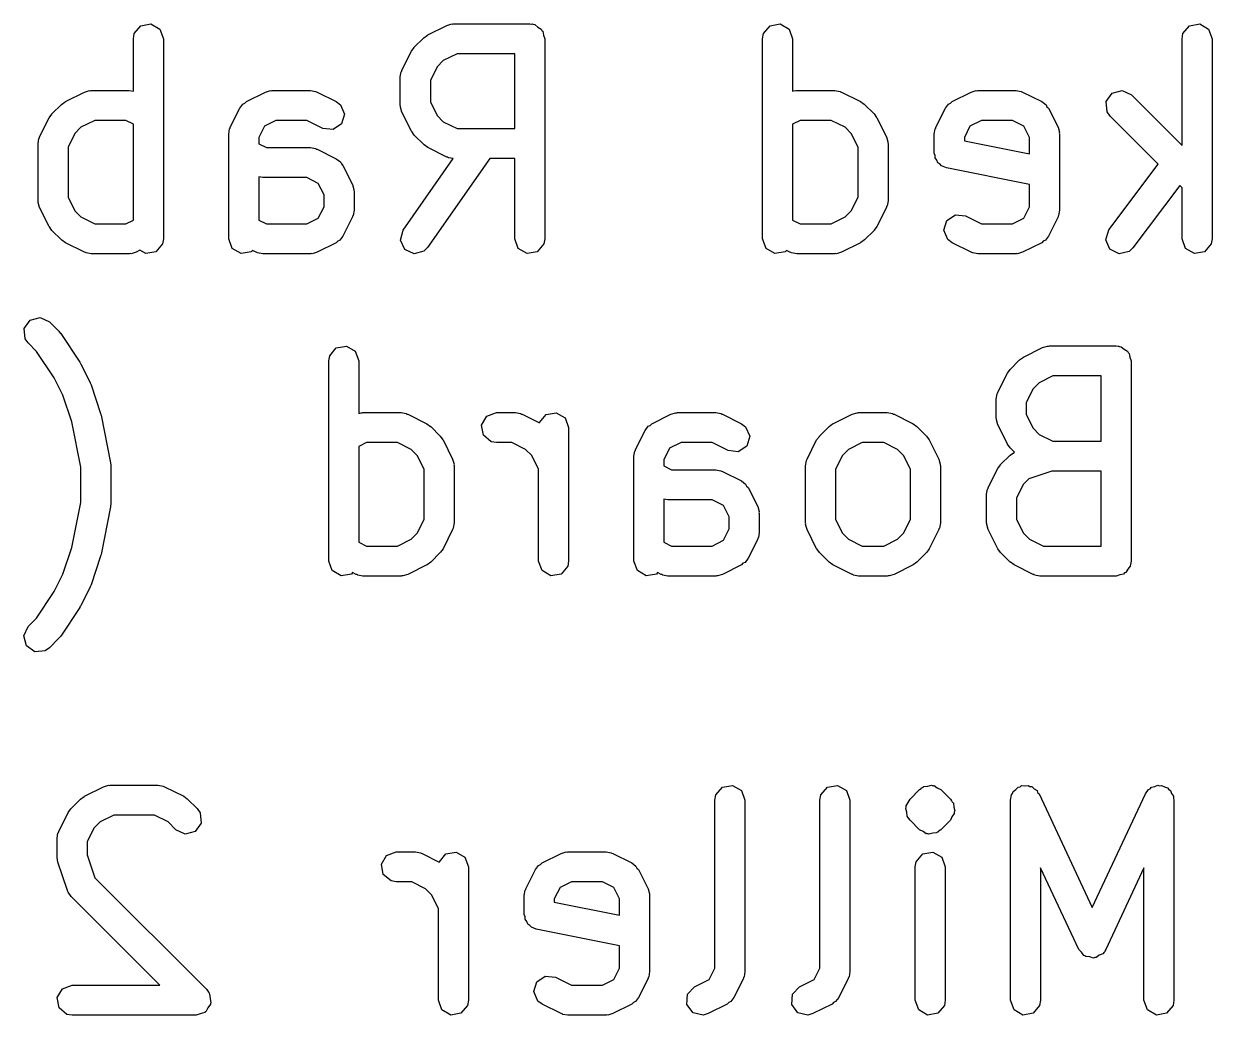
# Model space of a CAD drawing. Extents: x 83 to 117, y -111.3 to -88.4.
# Drawn here: x 96.31 to 102.24, y -93.53 to -88.57 of the extents above; entities that cross this region are included whole.
import ezdxf

# ---------------------------------------------------------------- set-up
doc = ezdxf.new("R2010")
doc.units = 0
doc.layers.add('BLACK', color=7, linetype='CONTINUOUS')

msp = doc.modelspace()

# ---------------------------------------------------------------- linework, layer by layer
at = {"layer": 'BLACK', "linetype": 'CONTINUOUS'}
for p, q in [((96.8581, -88.6217), (96.8911, -88.5824)), ((96.8911, -88.5824), (96.9416, -88.5735)), ((96.9416, -88.5735), (96.986, -88.5992)), ((96.986, -88.5992), (97.0036, -88.6474)), ((98.3236, -88.6279), (98.4188, -88.5803)), ((98.4188, -88.5803), (98.4438, -88.5729)), ((98.4438, -88.5729), (98.4482, -88.5739)), ((98.4482, -88.5739), (98.4524, -88.5724)), ((98.4524, -88.5724), (98.8333, -88.5724)), ((98.8333, -88.5724), (98.8431, -88.5741)), ((98.8431, -88.5741), (98.8464, -88.5735)), ((98.8464, -88.5735), (98.8492, -88.5752)), ((98.8492, -88.5752), (98.859, -88.5769)), ((98.859, -88.5769), (98.8739, -88.5894)), ((98.8739, -88.5894), (98.8908, -88.5992)), ((98.8908, -88.5992), (98.8931, -88.6055)), ((98.8931, -88.6055), (98.8983, -88.6099)), ((98.8983, -88.6099), (98.9017, -88.6291)), ((100.001, -88.6217), (100.034, -88.5824)), ((100.034, -88.5824), (100.084, -88.5735)), ((100.084, -88.5735), (100.129, -88.5992)), ((100.129, -88.5992), (100.146, -88.6474)), ((102.096, -88.6217), (102.129, -88.5824)), ((102.129, -88.5824), (102.18, -88.5735)), ((102.18, -88.5735), (102.224, -88.5992)), ((102.224, -88.5992), (102.242, -88.6474)), ((96.8536, -88.6474), (96.8581, -88.6217)), ((96.8536, -88.9093), (96.8536, -88.6474)), ((97.0036, -88.6474), (97.0036, -89.6474)), ((98.2565, -88.6896), (98.3041, -88.642)), ((98.3041, -88.642), (98.3225, -88.6291)), ((98.3225, -88.6291), (98.3236, -88.6279)), ((98.9017, -88.6291), (98.9083, -88.6474)), ((98.9083, -88.6474), (98.9083, -89.6474)), ((99.9964, -88.6474), (100.001, -88.6217)), ((99.9964, -89.6474), (99.9964, -88.6474)), ((100.146, -88.6474), (100.146, -88.9097)), ((102.092, -88.6474), (102.096, -88.6217)), ((102.092, -89.1806), (102.092, -88.6474)), ((102.242, -88.6474), (102.242, -89.6474)), ((98.1948, -88.8043), (98.2424, -88.7091)), ((98.2424, -88.7091), (98.2558, -88.6911)), ((98.2558, -88.6911), (98.2565, -88.6896)), ((98.4701, -88.7224), (98.4016, -88.7566)), ((98.7583, -88.7224), (98.4701, -88.7224)), ((98.7583, -89.0962), (98.7583, -88.7224)), ((98.3712, -88.787), (98.3369, -88.8556)), ((98.4016, -88.7566), (98.3712, -88.787)), ((98.1869, -88.8379), (98.1914, -88.8122)), ((98.1869, -88.9807), (98.1869, -88.8379)), ((98.1914, -88.8122), (98.1943, -88.8088)), ((98.1943, -88.8088), (98.1948, -88.8043)), ((98.3369, -88.8556), (98.3369, -88.963)), ((96.5141, -88.9613), (96.6093, -88.9136)), ((96.6093, -88.9136), (96.6343, -88.9062)), ((96.6343, -88.9062), (96.6386, -88.9072)), ((96.6386, -88.9072), (96.6429, -88.9057)), ((96.6429, -88.9057), (96.8333, -88.9057)), ((96.8333, -88.9057), (96.8536, -88.9093)), ((97.4188, -88.9613), (97.5141, -88.9136)), ((97.5141, -88.9136), (97.539, -88.9062)), ((97.539, -88.9062), (97.5434, -88.9072)), ((97.5434, -88.9072), (97.5476, -88.9057)), ((97.5476, -88.9057), (97.7381, -88.9057)), ((97.7381, -88.9057), (97.7637, -88.9102)), ((97.7637, -88.9102), (97.7672, -88.9131)), ((97.7672, -88.9131), (97.7716, -88.9136)), ((97.7716, -88.9136), (97.8669, -88.9613)), ((100.146, -88.9097), (100.158, -88.9062)), ((100.158, -88.9062), (100.162, -88.9072)), ((100.162, -88.9072), (100.167, -88.9057)), ((100.167, -88.9057), (100.357, -88.9057)), ((100.357, -88.9057), (100.383, -88.9102)), ((100.383, -88.9102), (100.386, -88.9131)), ((100.386, -88.9131), (100.391, -88.9136)), ((100.391, -88.9136), (100.486, -88.9613)), ((100.943, -88.9613), (101.038, -88.9136)), ((101.038, -88.9136), (101.063, -88.9062)), ((101.063, -88.9062), (101.067, -88.9072)), ((101.067, -88.9072), (101.071, -88.9057)), ((101.071, -88.9057), (101.262, -88.9057)), ((101.262, -88.9057), (101.288, -88.9102)), ((101.288, -88.9102), (101.291, -88.9131)), ((101.291, -88.9131), (101.295, -88.9136)), ((101.295, -88.9136), (101.391, -88.9613)), ((101.743, -88.9193), (101.792, -88.906)), ((101.792, -88.906), (101.839, -88.9277)), ((96.447, -89.0229), (96.4946, -88.9753)), ((96.4946, -88.9753), (96.513, -88.9624)), ((96.513, -88.9624), (96.5141, -88.9613)), ((97.3853, -88.9948), (97.4008, -88.9739)), ((97.4008, -88.9739), (97.4111, -88.9694)), ((97.4111, -88.9694), (97.4188, -88.9613)), ((97.8669, -88.9613), (97.8878, -88.9768)), ((97.8878, -88.9768), (97.9082, -89.0238)), ((98.3369, -88.963), (98.3712, -89.0315)), ((100.486, -88.9613), (100.504, -88.9746)), ((100.504, -88.9746), (100.505, -88.9753)), ((100.505, -88.9753), (100.553, -89.0229)), ((100.909, -88.9948), (100.925, -88.9739)), ((100.925, -88.9739), (100.935, -88.9694)), ((100.935, -88.9694), (100.943, -88.9613)), ((101.391, -88.9613), (101.412, -88.9768)), ((101.412, -88.9768), (101.416, -88.9871)), ((101.713, -88.9613), (101.743, -88.9193)), ((101.718, -89.0124), (101.713, -88.9613)), ((101.839, -88.9277), (102.092, -89.1806)), ((96.4329, -89.0424), (96.4463, -89.0244)), ((96.4463, -89.0244), (96.447, -89.0229)), ((97.3377, -89.09), (97.3853, -88.9948)), ((97.9082, -89.0238), (97.8936, -89.073)), ((98.1884, -88.9849), (98.1869, -88.9807)), ((98.1874, -88.9893), (98.1884, -88.9849)), ((98.1948, -89.0143), (98.1874, -88.9893)), ((98.2424, -89.1095), (98.1948, -89.0143)), ((98.3712, -89.0315), (98.4016, -89.0619)), ((100.553, -89.0229), (100.566, -89.0413)), ((100.861, -89.09), (100.909, -88.9948)), ((101.416, -88.9871), (101.424, -88.9948)), ((101.424, -88.9948), (101.472, -89.09)), ((101.733, -89.0337), (101.718, -89.0124)), ((101.972, -89.2735), (101.733, -89.0337)), ((96.3853, -89.1376), (96.4329, -89.0424)), ((96.592, -89.09), (96.5616, -89.1204)), ((96.6606, -89.0557), (96.592, -89.09)), ((96.8156, -89.0557), (96.6606, -89.0557)), ((96.8536, -89.0747), (96.8156, -89.0557)), ((96.8536, -89.5534), (96.8536, -89.0747)), ((97.3343, -89.0979), (97.3372, -89.0945)), ((97.3372, -89.0945), (97.3377, -89.09)), ((97.5083, -89.0842), (97.4798, -89.1413)), ((97.5653, -89.0557), (97.5083, -89.0842)), ((97.7204, -89.0557), (97.5653, -89.0557)), ((97.7998, -89.0954), (97.7204, -89.0557)), ((97.8508, -89.1013), (97.7998, -89.0954)), ((97.8936, -89.073), (97.8508, -89.1013)), ((98.4016, -89.0619), (98.4701, -89.0962)), ((98.4701, -89.0962), (98.7583, -89.0962)), ((100.184, -89.0557), (100.146, -89.0747)), ((100.146, -89.0747), (100.146, -89.5534)), ((100.339, -89.0557), (100.184, -89.0557)), ((100.408, -89.09), (100.339, -89.0557)), ((100.438, -89.1204), (100.408, -89.09)), ((100.566, -89.0413), (100.567, -89.0424)), ((100.567, -89.0424), (100.615, -89.1376)), ((100.858, -89.0979), (100.861, -89.0945)), ((100.861, -89.0945), (100.861, -89.09)), ((101.032, -89.0842), (101.004, -89.1413)), ((101.089, -89.0557), (101.032, -89.0842)), ((101.244, -89.0557), (101.089, -89.0557)), ((101.301, -89.0842), (101.244, -89.0557)), ((101.33, -89.1413), (101.301, -89.0842)), ((101.472, -89.09), (101.479, -89.115)), ((96.3774, -89.1712), (96.3819, -89.1455)), ((96.3819, -89.1455), (96.3848, -89.1421)), ((96.3848, -89.1421), (96.3853, -89.1376)), ((96.5616, -89.1204), (96.5274, -89.1889)), ((97.3298, -89.1236), (97.3343, -89.0979)), ((97.3298, -89.6474), (97.3298, -89.1236)), ((97.4798, -89.1413), (97.4798, -89.1725)), ((98.2436, -89.1106), (98.2424, -89.1095)), ((98.2565, -89.129), (98.2436, -89.1106)), ((98.3041, -89.1766), (98.2565, -89.129)), ((100.473, -89.1889), (100.438, -89.1204)), ((100.615, -89.1376), (100.622, -89.1626)), ((100.854, -89.1236), (100.858, -89.0979)), ((100.854, -89.2188), (100.854, -89.1236)), ((101.004, -89.1413), (101.004, -89.1573)), ((101.33, -89.2226), (101.33, -89.1413)), ((101.479, -89.115), (101.478, -89.1194)), ((101.478, -89.1194), (101.48, -89.1236)), ((101.48, -89.1236), (101.48, -89.5045)), ((96.3774, -89.4569), (96.3774, -89.1712)), ((96.5274, -89.1889), (96.5274, -89.4392)), ((97.4798, -89.1725), (97.5177, -89.1914)), ((97.5177, -89.1914), (97.7381, -89.1914)), ((97.7381, -89.1914), (97.7637, -89.196)), ((97.7637, -89.196), (97.7672, -89.1988)), ((97.7672, -89.1988), (97.7716, -89.1993)), ((97.7716, -89.1993), (97.8669, -89.247)), ((98.3056, -89.1773), (98.3041, -89.1766)), ((98.3236, -89.1907), (98.3056, -89.1773)), ((98.4188, -89.2383), (98.3236, -89.1907)), ((100.473, -89.4392), (100.473, -89.1889)), ((100.622, -89.1626), (100.621, -89.167)), ((100.621, -89.167), (100.623, -89.1712)), ((100.623, -89.1712), (100.623, -89.4569)), ((101.004, -89.1573), (101.33, -89.2226)), ((97.8669, -89.247), (97.8878, -89.2625)), ((97.8878, -89.2625), (97.8923, -89.2728)), ((97.8923, -89.2728), (97.9004, -89.2805)), ((98.2005, -89.6044), (98.4513, -89.246)), ((98.6343, -89.2462), (98.3233, -89.6904)), ((98.4233, -89.2388), (98.4188, -89.2383)), ((98.4267, -89.2417), (98.4233, -89.2388)), ((98.4513, -89.246), (98.4267, -89.2417)), ((98.7583, -89.2462), (98.6343, -89.2462)), ((98.7583, -89.6474), (98.7583, -89.2462)), ((100.858, -89.2305), (100.854, -89.2188)), ((100.858, -89.2428), (100.858, -89.2305)), ((100.866, -89.2538), (100.858, -89.2428)), ((100.871, -89.267), (100.866, -89.2538)), ((100.882, -89.2732), (100.871, -89.267)), ((100.89, -89.2829), (100.882, -89.2732)), ((101.726, -89.6024), (101.972, -89.2735)), ((97.9004, -89.2805), (97.948, -89.3757)), ((100.914, -89.2924), (100.89, -89.2829)), ((101.33, -89.3755), (100.914, -89.2924)), ((97.5, -89.3414), (97.4798, -89.3379)), ((97.4798, -89.3379), (97.4798, -89.5534)), ((97.7204, -89.3414), (97.5, -89.3414)), ((97.7774, -89.3699), (97.7204, -89.3414)), ((97.806, -89.427), (97.7774, -89.3699)), ((97.948, -89.3757), (97.9555, -89.4007)), ((101.33, -89.4868), (101.33, -89.3755)), ((102.08, -89.3806), (101.846, -89.6924)), ((102.092, -89.3927), (102.08, -89.3806)), ((102.092, -89.6474), (102.092, -89.3927)), ((96.5274, -89.4392), (96.5616, -89.5077)), ((97.806, -89.4868), (97.806, -89.427)), ((97.9555, -89.4007), (97.9544, -89.4051)), ((97.9544, -89.4051), (97.956, -89.4093)), ((97.956, -89.4093), (97.956, -89.5045)), ((100.438, -89.5077), (100.473, -89.4392)), ((96.3789, -89.4611), (96.3774, -89.4569)), ((96.3779, -89.4655), (96.3789, -89.4611)), ((96.3853, -89.4904), (96.3779, -89.4655)), ((96.4329, -89.5857), (96.3853, -89.4904)), ((96.5616, -89.5077), (96.592, -89.5381)), ((97.7774, -89.5439), (97.806, -89.4868)), ((97.956, -89.5045), (97.9514, -89.5302)), ((100.408, -89.5381), (100.438, -89.5077)), ((100.615, -89.4904), (100.567, -89.5857)), ((100.618, -89.4826), (100.615, -89.486)), ((100.615, -89.486), (100.615, -89.4904)), ((100.623, -89.4569), (100.618, -89.4826)), ((101.301, -89.5439), (101.33, -89.4868)), ((101.48, -89.5045), (101.475, -89.5302)), ((96.592, -89.5381), (96.6606, -89.5724)), ((96.8156, -89.5724), (96.8536, -89.5534)), ((97.4798, -89.5534), (97.5177, -89.5724)), ((97.7204, -89.5724), (97.7774, -89.5439)), ((97.948, -89.5381), (97.9004, -89.6333)), ((97.9485, -89.5336), (97.948, -89.5381)), ((97.9514, -89.5302), (97.9485, -89.5336)), ((100.146, -89.5534), (100.184, -89.5724)), ((100.339, -89.5724), (100.408, -89.5381)), ((100.901, -89.6043), (100.916, -89.5551)), ((100.916, -89.5551), (100.959, -89.5268)), ((100.959, -89.5268), (101.01, -89.5327)), ((101.01, -89.5327), (101.089, -89.5724)), ((101.244, -89.5724), (101.301, -89.5439)), ((101.472, -89.5381), (101.424, -89.6333)), ((101.475, -89.5302), (101.472, -89.5336)), ((101.472, -89.5336), (101.472, -89.5381)), ((96.4341, -89.5868), (96.4329, -89.5857)), ((96.447, -89.6052), (96.4341, -89.5868)), ((96.4946, -89.6528), (96.447, -89.6052)), ((96.6606, -89.5724), (96.8156, -89.5724)), ((97.5177, -89.5724), (97.7204, -89.5724)), ((98.1872, -89.6539), (98.2005, -89.6044)), ((100.184, -89.5724), (100.339, -89.5724)), ((100.553, -89.6052), (100.505, -89.6528)), ((100.554, -89.6037), (100.553, -89.6052)), ((100.567, -89.5857), (100.554, -89.6037)), ((100.922, -89.6513), (100.901, -89.6043)), ((101.089, -89.5724), (101.244, -89.5724)), ((101.711, -89.6515), (101.726, -89.6024)), ((96.4961, -89.6535), (96.4946, -89.6528)), ((96.5141, -89.6668), (96.4961, -89.6535)), ((96.6093, -89.7145), (96.5141, -89.6668)), ((96.999, -89.673), (96.9661, -89.7123)), ((97.0036, -89.6474), (96.999, -89.673)), ((97.3473, -89.6956), (97.3298, -89.6474)), ((97.8669, -89.6668), (97.7716, -89.7145)), ((97.8746, -89.6587), (97.8669, -89.6668)), ((97.8849, -89.6542), (97.8746, -89.6587)), ((97.9004, -89.6333), (97.8849, -89.6542)), ((98.2089, -89.7004), (98.1872, -89.6539)), ((98.7759, -89.6956), (98.7583, -89.6474)), ((98.9038, -89.673), (98.8708, -89.7123)), ((98.9083, -89.6474), (98.9038, -89.673)), ((100.014, -89.6956), (99.9964, -89.6474)), ((100.486, -89.6668), (100.391, -89.7145)), ((100.487, -89.6657), (100.486, -89.6668)), ((100.505, -89.6528), (100.487, -89.6657)), ((100.943, -89.6668), (100.922, -89.6513)), ((101.038, -89.7145), (100.943, -89.6668)), ((101.391, -89.6668), (101.295, -89.7145)), ((101.398, -89.6587), (101.391, -89.6668)), ((101.409, -89.6542), (101.398, -89.6587)), ((101.424, -89.6333), (101.409, -89.6542)), ((101.731, -89.6987), (101.711, -89.6515)), ((102.109, -89.6956), (102.092, -89.6474)), ((102.237, -89.673), (102.204, -89.7123)), ((102.242, -89.6474), (102.237, -89.673)), ((96.6138, -89.715), (96.6093, -89.7145)), ((96.6172, -89.7179), (96.6138, -89.715)), ((96.6429, -89.7224), (96.6172, -89.7179)), ((96.8333, -89.7224), (96.6429, -89.7224)), ((96.8375, -89.7208), (96.8333, -89.7224)), ((96.8419, -89.7219), (96.8375, -89.7208)), ((96.8669, -89.7145), (96.8419, -89.7219)), ((96.8867, -89.7046), (96.8669, -89.7145)), ((96.9155, -89.7212), (96.8867, -89.7046)), ((96.9661, -89.7123), (96.9155, -89.7212)), ((97.3917, -89.7212), (97.3473, -89.6956)), ((97.4423, -89.7123), (97.3917, -89.7212)), ((97.4482, -89.7053), (97.4423, -89.7123)), ((97.4665, -89.7145), (97.4482, -89.7053)), ((97.4709, -89.715), (97.4665, -89.7145)), ((97.4743, -89.7179), (97.4709, -89.715)), ((97.5, -89.7224), (97.4743, -89.7179)), ((97.7381, -89.7224), (97.5, -89.7224)), ((97.7423, -89.7208), (97.7381, -89.7224)), ((97.7467, -89.7219), (97.7423, -89.7208)), ((97.7716, -89.7145), (97.7467, -89.7219)), ((98.2554, -89.7221), (98.2089, -89.7004)), ((98.3049, -89.7088), (98.2554, -89.7221)), ((98.3233, -89.6904), (98.3049, -89.7088)), ((98.8203, -89.7212), (98.7759, -89.6956)), ((98.8708, -89.7123), (98.8203, -89.7212)), ((100.058, -89.7212), (100.014, -89.6956)), ((100.109, -89.7123), (100.058, -89.7212)), ((100.115, -89.7053), (100.109, -89.7123)), ((100.133, -89.7145), (100.115, -89.7053)), ((100.138, -89.715), (100.133, -89.7145)), ((100.141, -89.7179), (100.138, -89.715)), ((100.167, -89.7224), (100.141, -89.7179)), ((100.357, -89.7224), (100.167, -89.7224)), ((100.361, -89.7208), (100.357, -89.7224)), ((100.366, -89.7219), (100.361, -89.7208)), ((100.391, -89.7145), (100.366, -89.7219)), ((101.042, -89.715), (101.038, -89.7145)), ((101.046, -89.7179), (101.042, -89.715)), ((101.071, -89.7224), (101.046, -89.7179)), ((101.262, -89.7224), (101.071, -89.7224)), ((101.266, -89.7208), (101.262, -89.7224)), ((101.27, -89.7219), (101.266, -89.7208)), ((101.295, -89.7145), (101.27, -89.7219)), ((101.777, -89.7218), (101.731, -89.6987)), ((101.827, -89.7102), (101.777, -89.7218)), ((101.846, -89.6924), (101.827, -89.7102)), ((102.154, -89.7212), (102.109, -89.6956)), ((102.204, -89.7123), (102.154, -89.7212)), ((96.3379, -90.0531), (96.3875, -90.0398)), ((96.3875, -90.0398), (96.434, -90.0615)), ((96.3085, -90.0951), (96.3379, -90.0531)), ((96.313, -90.1462), (96.3085, -90.0951)), ((96.434, -90.0615), (96.4816, -90.1091)), ((96.3279, -90.1676), (96.313, -90.1462)), ((96.4816, -90.1091), (96.4882, -90.1185)), ((96.4882, -90.1185), (96.491, -90.1205)), ((96.491, -90.1205), (96.5862, -90.2634)), ((96.3703, -90.2099), (96.3279, -90.1676)), ((96.4588, -90.3427), (96.3703, -90.2099)), ((97.8343, -90.2317), (97.8673, -90.1924)), ((97.8673, -90.1924), (97.9178, -90.1835)), ((97.9178, -90.1835), (97.9622, -90.2092)), ((97.9622, -90.2092), (97.9798, -90.2574)), ((101.3, -90.2379), (101.395, -90.1903)), ((101.395, -90.1903), (101.42, -90.1829)), ((101.42, -90.1829), (101.424, -90.1839)), ((101.424, -90.1839), (101.429, -90.1824)), ((101.429, -90.1824), (101.762, -90.1824)), ((101.762, -90.1824), (101.772, -90.1841)), ((101.772, -90.1841), (101.775, -90.1835)), ((101.775, -90.1835), (101.778, -90.1852)), ((101.778, -90.1852), (101.788, -90.1869)), ((101.788, -90.1869), (101.802, -90.1994)), ((101.802, -90.1994), (101.819, -90.2092)), ((101.819, -90.2092), (101.822, -90.2155)), ((101.822, -90.2155), (101.827, -90.2199)), ((101.827, -90.2199), (101.83, -90.2391)), ((96.5862, -90.2634), (96.5889, -90.2696)), ((96.5889, -90.2696), (96.5909, -90.2715)), ((96.5909, -90.2715), (96.6385, -90.3667)), ((97.8298, -90.2574), (97.8343, -90.2317)), ((97.8298, -91.2574), (97.8298, -90.2574)), ((97.9798, -90.2574), (97.9798, -90.5197)), ((101.233, -90.2996), (101.28, -90.252)), ((101.28, -90.252), (101.299, -90.2391)), ((101.299, -90.2391), (101.3, -90.2379)), ((101.83, -90.2391), (101.837, -90.2574)), ((101.837, -90.2574), (101.837, -91.2574)), ((96.502, -90.429), (96.4588, -90.3427)), ((101.171, -90.4143), (101.219, -90.3191)), ((101.219, -90.3191), (101.232, -90.3011)), ((101.232, -90.3011), (101.233, -90.2996)), ((101.446, -90.3324), (101.378, -90.3666)), ((101.687, -90.3324), (101.446, -90.3324)), ((101.687, -90.6586), (101.687, -90.3324)), ((96.6385, -90.3667), (96.6407, -90.3742)), ((96.6407, -90.3742), (96.6426, -90.3765)), ((96.6426, -90.3765), (96.6902, -90.5194)), ((101.347, -90.397), (101.313, -90.4656)), ((101.378, -90.3666), (101.347, -90.397)), ((96.5464, -90.5624), (96.502, -90.429)), ((101.163, -90.4479), (101.168, -90.4222)), ((101.163, -90.5431), (101.163, -90.4479)), ((101.168, -90.4222), (101.17, -90.4188)), ((101.17, -90.4188), (101.171, -90.4143)), ((96.6902, -90.5194), (96.6912, -90.5261)), ((97.9798, -90.5197), (97.9914, -90.5162)), ((97.9914, -90.5162), (97.9958, -90.5172)), ((97.9958, -90.5172), (98, -90.5157)), ((98, -90.5157), (98.1905, -90.5157)), ((98.1905, -90.5157), (98.2161, -90.5202)), ((98.2161, -90.5202), (98.2196, -90.5231)), ((98.6185, -90.5333), (98.6667, -90.5157)), ((98.6667, -90.5157), (98.7619, -90.5157)), ((98.7619, -90.5157), (98.7876, -90.5202)), ((98.7876, -90.5202), (98.791, -90.5231)), ((98.9149, -90.5258), (98.9654, -90.5169)), ((98.9654, -90.5169), (99.0098, -90.5425)), ((99.5379, -90.5236), (99.5629, -90.5162)), ((99.5629, -90.5162), (99.5672, -90.5172)), ((99.5672, -90.5172), (99.5714, -90.5157)), ((99.5714, -90.5157), (99.7619, -90.5157)), ((99.7619, -90.5157), (99.7876, -90.5202)), ((99.7876, -90.5202), (99.791, -90.5231)), ((100.443, -90.5236), (100.468, -90.5162)), ((100.468, -90.5162), (100.472, -90.5172)), ((100.472, -90.5172), (100.476, -90.5157)), ((100.476, -90.5157), (100.619, -90.5157)), ((100.619, -90.5157), (100.645, -90.5202)), ((100.645, -90.5202), (100.648, -90.5231)), ((101.313, -90.4656), (101.313, -90.5254)), ((96.5917, -90.7886), (96.5464, -90.5624)), ((96.6912, -90.5261), (96.6926, -90.5284)), ((96.6926, -90.5284), (96.7402, -90.7665)), ((98.2196, -90.5231), (98.224, -90.5236)), ((98.224, -90.5236), (98.3193, -90.5713)), ((98.3193, -90.5713), (98.3373, -90.5846)), ((98.5928, -90.5777), (98.6185, -90.5333)), ((98.6017, -90.6282), (98.5928, -90.5777)), ((98.791, -90.5231), (98.7954, -90.5236)), ((98.7954, -90.5236), (98.8816, -90.5667)), ((98.8816, -90.5667), (98.8819, -90.5651)), ((98.8819, -90.5651), (98.9149, -90.5258)), ((99.0098, -90.5425), (99.0274, -90.5907)), ((99.4246, -90.5839), (99.4349, -90.5794)), ((99.4349, -90.5794), (99.4426, -90.5713)), ((99.4426, -90.5713), (99.5379, -90.5236)), ((99.791, -90.5231), (99.7954, -90.5236)), ((99.7954, -90.5236), (99.8907, -90.5713)), ((99.8907, -90.5713), (99.9116, -90.5868)), ((100.328, -90.5853), (100.346, -90.5724)), ((100.346, -90.5724), (100.347, -90.5713)), ((100.347, -90.5713), (100.443, -90.5236)), ((100.648, -90.5231), (100.653, -90.5236)), ((100.653, -90.5236), (100.748, -90.5713)), ((100.748, -90.5713), (100.766, -90.5846)), ((101.165, -90.5473), (101.163, -90.5431)), ((101.164, -90.5517), (101.165, -90.5473)), ((101.171, -90.5766), (101.164, -90.5517)), ((101.219, -90.6719), (101.171, -90.5766)), ((101.313, -90.5254), (101.347, -90.5939)), ((98.3373, -90.5846), (98.3387, -90.5853)), ((98.3387, -90.5853), (98.3864, -90.6329)), ((98.3864, -90.6329), (98.3992, -90.6513)), ((98.641, -90.6612), (98.6017, -90.6282)), ((99.0274, -90.5907), (99.0274, -91.2574)), ((99.3615, -90.7), (99.4091, -90.6048)), ((99.4091, -90.6048), (99.4246, -90.5839)), ((99.9116, -90.5868), (99.932, -90.6338)), ((99.932, -90.6338), (99.9174, -90.683)), ((100.266, -90.6524), (100.28, -90.6344)), ((100.28, -90.6329), (100.328, -90.5853)), ((100.28, -90.6344), (100.28, -90.6329)), ((100.766, -90.5846), (100.767, -90.5853)), ((100.767, -90.5853), (100.815, -90.6329)), ((100.815, -90.6329), (100.828, -90.6513)), ((101.347, -90.5939), (101.378, -90.6243)), ((101.378, -90.6243), (101.446, -90.6586)), ((98.0177, -90.6657), (97.9798, -90.6847)), ((97.9798, -90.6847), (97.9798, -91.1634)), ((98.1728, -90.6657), (98.0177, -90.6657)), ((98.2413, -90.7), (98.1728, -90.6657)), ((98.3992, -90.6513), (98.4004, -90.6524)), ((98.4004, -90.6524), (98.448, -90.7476)), ((98.6667, -90.6657), (98.641, -90.6612)), ((98.7442, -90.6657), (98.6667, -90.6657)), ((98.8127, -90.7), (98.7442, -90.6657)), ((99.5321, -90.6942), (99.5036, -90.7513)), ((99.5891, -90.6657), (99.5321, -90.6942)), ((99.7442, -90.6657), (99.5891, -90.6657)), ((99.8236, -90.7054), (99.7442, -90.6657)), ((99.9174, -90.683), (99.8746, -90.7113)), ((100.219, -90.7476), (100.266, -90.6524)), ((100.494, -90.6657), (100.425, -90.7)), ((100.601, -90.6657), (100.494, -90.6657)), ((100.67, -90.7), (100.601, -90.6657)), ((100.828, -90.6513), (100.829, -90.6524)), ((100.829, -90.6524), (100.877, -90.7476)), ((101.22, -90.673), (101.219, -90.6719)), ((101.233, -90.6914), (101.22, -90.673)), ((101.254, -90.7132), (101.233, -90.6914)), ((101.446, -90.6586), (101.687, -90.6586)), ((98.2717, -90.7304), (98.2413, -90.7)), ((98.306, -90.7989), (98.2717, -90.7304)), ((98.448, -90.7476), (98.4555, -90.7726)), ((98.8431, -90.7304), (98.8127, -90.7)), ((98.8774, -90.7989), (98.8431, -90.7304)), ((99.3536, -90.7336), (99.3581, -90.7079)), ((99.3536, -91.2574), (99.3536, -90.7336)), ((99.3581, -90.7079), (99.361, -90.7045)), ((99.361, -90.7045), (99.3615, -90.7)), ((99.5036, -90.7513), (99.5036, -90.7825)), ((99.8746, -90.7113), (99.8236, -90.7054)), ((100.211, -90.7812), (100.215, -90.7555)), ((100.215, -90.7555), (100.218, -90.7521)), ((100.218, -90.7521), (100.219, -90.7476)), ((100.395, -90.7304), (100.361, -90.7989)), ((100.425, -90.7), (100.395, -90.7304)), ((100.7, -90.7304), (100.67, -90.7)), ((100.735, -90.7989), (100.7, -90.7304)), ((100.877, -90.7476), (100.884, -90.7726)), ((101.185, -90.7758), (101.233, -90.7282)), ((101.233, -90.7282), (101.254, -90.7132)), ((101.254, -90.7132), (101.254, -90.7132)), ((96.5917, -90.9642), (96.5917, -90.7886)), ((96.7402, -90.7665), (96.7405, -90.7779)), ((96.7405, -90.7779), (96.7417, -90.7812)), ((96.7417, -90.7812), (96.7417, -90.9717)), ((98.306, -91.0492), (98.306, -90.7989)), ((98.4555, -90.7726), (98.4544, -90.777)), ((98.4544, -90.777), (98.456, -90.7812)), ((98.456, -90.7812), (98.456, -91.0669)), ((98.8774, -91.2574), (98.8774, -90.7989)), ((99.5036, -90.7825), (99.5415, -90.8014)), ((99.5415, -90.8014), (99.7619, -90.8014)), ((99.7619, -90.8014), (99.7876, -90.806)), ((99.7876, -90.806), (99.791, -90.8088)), ((99.791, -90.8088), (99.7954, -90.8093)), ((99.7954, -90.8093), (99.8907, -90.857)), ((100.211, -91.0669), (100.211, -90.7812)), ((100.361, -90.7989), (100.361, -91.0492)), ((100.735, -91.0492), (100.735, -90.7989)), ((100.884, -90.7726), (100.883, -90.777)), ((100.883, -90.777), (100.885, -90.7812)), ((100.885, -90.7812), (100.885, -91.0669)), ((101.123, -90.8905), (101.171, -90.7953)), ((101.171, -90.7953), (101.184, -90.7773)), ((101.184, -90.7773), (101.185, -90.7758)), ((101.441, -90.8086), (101.326, -90.8467)), ((101.687, -90.8086), (101.441, -90.8086)), ((101.687, -91.1824), (101.687, -90.8086)), ((99.8907, -90.857), (99.9116, -90.8725)), ((99.9116, -90.8725), (99.9161, -90.8828)), ((101.3, -90.8732), (101.265, -90.9418)), ((101.326, -90.8467), (101.3, -90.8732)), ((99.9161, -90.8828), (99.9242, -90.8905)), ((99.9242, -90.8905), (99.9718, -90.9857)), ((101.115, -90.924), (101.12, -90.8984)), ((101.115, -91.0669), (101.115, -90.924)), ((101.12, -90.8984), (101.123, -90.895)), ((101.123, -90.895), (101.123, -90.8905)), ((96.5464, -91.1905), (96.5917, -90.9642)), ((96.7402, -90.9864), (96.6926, -91.2245)), ((96.7417, -90.9717), (96.7397, -90.9829)), ((96.7397, -90.9829), (96.7402, -90.9864)), ((99.5238, -90.9514), (99.5036, -90.9479)), ((99.5036, -90.9479), (99.5036, -91.1634)), ((99.7442, -90.9514), (99.5238, -90.9514)), ((99.8012, -90.9799), (99.7442, -90.9514)), ((99.8298, -91.037), (99.8012, -90.9799)), ((99.9718, -90.9857), (99.9793, -91.0107)), ((101.265, -90.9418), (101.265, -91.0492)), ((98.2717, -91.1177), (98.306, -91.0492)), ((99.8298, -91.0968), (99.8298, -91.037)), ((99.9793, -91.0107), (99.9782, -91.0151)), ((99.9782, -91.0151), (99.9798, -91.0193)), ((99.9798, -91.0193), (99.9798, -91.1145)), ((100.361, -91.0492), (100.395, -91.1177)), ((100.7, -91.1177), (100.735, -91.0492)), ((101.265, -91.0492), (101.3, -91.1177)), ((98.448, -91.1004), (98.4004, -91.1957)), ((98.4485, -91.096), (98.448, -91.1004)), ((98.4514, -91.0926), (98.4485, -91.096)), ((98.456, -91.0669), (98.4514, -91.0926)), ((99.8012, -91.1539), (99.8298, -91.0968)), ((99.9798, -91.1145), (99.9752, -91.1402)), ((100.212, -91.0711), (100.211, -91.0669)), ((100.211, -91.0755), (100.212, -91.0711)), ((100.219, -91.1004), (100.211, -91.0755)), ((100.266, -91.1957), (100.219, -91.1004)), ((100.877, -91.1004), (100.829, -91.1957)), ((100.88, -91.0926), (100.877, -91.096)), ((100.877, -91.096), (100.877, -91.1004)), ((100.885, -91.0669), (100.88, -91.0926)), ((101.117, -91.0711), (101.115, -91.0669)), ((101.116, -91.0755), (101.117, -91.0711)), ((101.123, -91.1004), (101.116, -91.0755)), ((101.171, -91.1957), (101.123, -91.1004)), ((97.9798, -91.1634), (98.0177, -91.1824)), ((98.1728, -91.1824), (98.2413, -91.1481)), ((98.2413, -91.1481), (98.2717, -91.1177)), ((99.5036, -91.1634), (99.5415, -91.1824)), ((99.7442, -91.1824), (99.8012, -91.1539)), ((99.9718, -91.1481), (99.9242, -91.2433)), ((99.9724, -91.1436), (99.9718, -91.1481)), ((99.9752, -91.1402), (99.9724, -91.1436)), ((100.395, -91.1177), (100.425, -91.1481)), ((100.425, -91.1481), (100.494, -91.1824)), ((100.601, -91.1824), (100.67, -91.1481)), ((100.67, -91.1481), (100.7, -91.1177)), ((101.3, -91.1177), (101.33, -91.1481)), ((101.33, -91.1481), (101.399, -91.1824)), ((96.502, -91.3238), (96.5464, -91.1905)), ((96.6926, -91.2245), (96.6901, -91.2308)), ((96.6901, -91.2308), (96.6902, -91.2335)), ((98.0177, -91.1824), (98.1728, -91.1824)), ((98.3864, -91.2152), (98.3387, -91.2628)), ((98.3871, -91.2137), (98.3864, -91.2152)), ((98.4004, -91.1957), (98.3871, -91.2137)), ((99.5415, -91.1824), (99.7442, -91.1824)), ((100.267, -91.1968), (100.266, -91.1957)), ((100.28, -91.2152), (100.267, -91.1968)), ((100.328, -91.2628), (100.28, -91.2152)), ((100.494, -91.1824), (100.601, -91.1824)), ((100.815, -91.2152), (100.767, -91.2628)), ((100.816, -91.2137), (100.815, -91.2152)), ((100.829, -91.1957), (100.816, -91.2137)), ((101.172, -91.1968), (101.171, -91.1957)), ((101.185, -91.2152), (101.172, -91.1968)), ((101.233, -91.2628), (101.185, -91.2152)), ((101.399, -91.1824), (101.687, -91.1824)), ((96.6902, -91.2335), (96.6426, -91.3763)), ((97.8473, -91.3056), (97.8298, -91.2574)), ((98.3193, -91.2768), (98.224, -91.3245)), ((98.3204, -91.2757), (98.3193, -91.2768)), ((98.3387, -91.2628), (98.3204, -91.2757)), ((98.8949, -91.3056), (98.8774, -91.2574)), ((99.0229, -91.283), (98.9899, -91.3223)), ((99.0274, -91.2574), (99.0229, -91.283)), ((99.3711, -91.3056), (99.3536, -91.2574)), ((99.8907, -91.2768), (99.7954, -91.3245)), ((99.8984, -91.2687), (99.8907, -91.2768)), ((99.9087, -91.2642), (99.8984, -91.2687)), ((99.9242, -91.2433), (99.9087, -91.2642)), ((100.329, -91.2635), (100.328, -91.2628)), ((100.347, -91.2768), (100.329, -91.2635)), ((100.443, -91.3245), (100.347, -91.2768)), ((100.748, -91.2768), (100.653, -91.3245)), ((100.749, -91.2757), (100.748, -91.2768)), ((100.767, -91.2628), (100.749, -91.2757)), ((101.234, -91.2635), (101.233, -91.2628)), ((101.252, -91.2768), (101.234, -91.2635)), ((101.347, -91.3245), (101.252, -91.2768)), ((101.832, -91.283), (101.82, -91.298)), ((101.834, -91.2733), (101.832, -91.283)), ((101.836, -91.2704), (101.834, -91.2733)), ((101.837, -91.2574), (101.835, -91.2671)), ((101.835, -91.2671), (101.836, -91.2704)), ((96.4588, -91.4101), (96.502, -91.3238)), ((97.8917, -91.3312), (97.8473, -91.3056)), ((97.9423, -91.3223), (97.8917, -91.3312)), ((97.9482, -91.3153), (97.9423, -91.3223)), ((97.9665, -91.3245), (97.9482, -91.3153)), ((97.9709, -91.325), (97.9665, -91.3245)), ((97.9743, -91.3279), (97.9709, -91.325)), ((98, -91.3324), (97.9743, -91.3279)), ((98.1905, -91.3324), (98, -91.3324)), ((98.1947, -91.3308), (98.1905, -91.3324)), ((98.199, -91.3319), (98.1947, -91.3308)), ((98.224, -91.3245), (98.199, -91.3319)), ((98.9394, -91.3312), (98.8949, -91.3056)), ((98.9899, -91.3223), (98.9394, -91.3312)), ((99.4155, -91.3312), (99.3711, -91.3056)), ((99.4661, -91.3223), (99.4155, -91.3312)), ((99.472, -91.3153), (99.4661, -91.3223)), ((99.4903, -91.3245), (99.472, -91.3153)), ((99.4947, -91.325), (99.4903, -91.3245)), ((99.4982, -91.3279), (99.4947, -91.325)), ((99.5238, -91.3324), (99.4982, -91.3279)), ((99.7619, -91.3324), (99.5238, -91.3324)), ((99.7661, -91.3308), (99.7619, -91.3324)), ((99.7705, -91.3319), (99.7661, -91.3308)), ((99.7954, -91.3245), (99.7705, -91.3319)), ((100.447, -91.325), (100.443, -91.3245)), ((100.451, -91.3279), (100.447, -91.325)), ((100.476, -91.3324), (100.451, -91.3279)), ((100.619, -91.3324), (100.476, -91.3324)), ((100.623, -91.3308), (100.619, -91.3324)), ((100.628, -91.3319), (100.623, -91.3308)), ((100.653, -91.3245), (100.628, -91.3319)), ((101.352, -91.325), (101.347, -91.3245)), ((101.355, -91.3279), (101.352, -91.325)), ((101.381, -91.3324), (101.355, -91.3279)), ((101.762, -91.3324), (101.381, -91.3324)), ((101.78, -91.3257), (101.762, -91.3324)), ((101.799, -91.3223), (101.78, -91.3257)), ((101.804, -91.3171), (101.799, -91.3223)), ((101.81, -91.3148), (101.804, -91.3171)), ((101.82, -91.298), (101.81, -91.3148)), ((96.3703, -91.5429), (96.4588, -91.4101)), ((96.6385, -91.3862), (96.5909, -91.4814)), ((96.6388, -91.3832), (96.6385, -91.3862)), ((96.6426, -91.3763), (96.6388, -91.3832)), ((96.5862, -91.4895), (96.491, -91.6323)), ((96.5868, -91.4868), (96.5862, -91.4895)), ((96.5909, -91.4814), (96.5868, -91.4868)), ((96.3062, -91.6318), (96.3279, -91.5853)), ((96.3279, -91.5853), (96.3703, -91.5429)), ((96.3195, -91.6814), (96.3062, -91.6318)), ((96.4816, -91.6437), (96.434, -91.6914)), ((96.4831, -91.6406), (96.4816, -91.6437)), ((96.491, -91.6323), (96.4831, -91.6406)), ((96.3615, -91.7108), (96.3195, -91.6814)), ((96.4126, -91.7063), (96.3615, -91.7108)), ((96.434, -91.6914), (96.4126, -91.7063)), ((96.6093, -92.4329), (96.7046, -92.3853)), ((96.7046, -92.3853), (96.7295, -92.3779)), ((96.7295, -92.3779), (96.7339, -92.3789)), ((96.7339, -92.3789), (96.7381, -92.3774)), ((96.7381, -92.3774), (96.9762, -92.3774)), ((96.9762, -92.3774), (97.0018, -92.3819)), ((97.0018, -92.3819), (97.0053, -92.3848)), ((97.0053, -92.3848), (97.0097, -92.3853)), ((97.0097, -92.3853), (97.105, -92.4329)), ((99.7629, -92.4267), (99.7958, -92.3874)), ((99.7958, -92.3874), (99.8464, -92.3785)), ((99.8464, -92.3785), (99.8908, -92.4042)), ((99.8908, -92.4042), (99.9083, -92.4524)), ((100.287, -92.4267), (100.32, -92.3874)), ((100.32, -92.3874), (100.37, -92.3785)), ((100.37, -92.3785), (100.415, -92.4042)), ((100.415, -92.4042), (100.432, -92.4524)), ((100.733, -92.447), (100.78, -92.3993)), ((100.78, -92.3993), (100.788, -92.3937)), ((100.788, -92.3937), (100.79, -92.3909)), ((100.79, -92.3909), (100.794, -92.3901)), ((100.794, -92.39), (100.796, -92.3874)), ((100.794, -92.3901), (100.794, -92.39)), ((100.796, -92.3874), (100.798, -92.3871)), ((100.798, -92.3871), (100.802, -92.3844)), ((100.802, -92.3844), (100.821, -92.3827)), ((100.821, -92.3827), (100.84, -92.3777)), ((100.84, -92.3777), (100.843, -92.3791)), ((100.843, -92.3791), (100.846, -92.3785)), ((100.846, -92.3785), (100.849, -92.3802)), ((100.849, -92.3802), (100.853, -92.3799)), ((100.853, -92.3799), (100.869, -92.3911)), ((100.869, -92.3911), (100.886, -92.3993)), ((100.886, -92.3993), (100.934, -92.447)), ((101.239, -92.4267), (101.245, -92.4191)), ((101.245, -92.4191), (101.248, -92.4094)), ((101.248, -92.4094), (101.261, -92.4)), ((101.261, -92.4), (101.272, -92.3874)), ((101.272, -92.3874), (101.282, -92.3857)), ((101.282, -92.3857), (101.29, -92.3799)), ((101.29, -92.3799), (101.306, -92.3814)), ((101.306, -92.3814), (101.323, -92.3785)), ((101.323, -92.3785), (101.331, -92.3835)), ((101.331, -92.3835), (101.341, -92.3844)), ((101.341, -92.3844), (101.353, -92.396)), ((101.353, -92.396), (101.367, -92.4042)), ((101.367, -92.4042), (101.37, -92.4136)), ((101.37, -92.4136), (101.377, -92.4207)), ((101.908, -92.4207), (101.923, -92.3993)), ((101.923, -92.3993), (101.932, -92.3951)), ((101.932, -92.3951), (101.939, -92.3874)), ((101.939, -92.3874), (101.955, -92.3846)), ((101.955, -92.3846), (101.97, -92.3777)), ((101.97, -92.3777), (101.979, -92.3803)), ((101.979, -92.3803), (101.989, -92.3785)), ((101.989, -92.3785), (102.003, -92.3867)), ((102.003, -92.3867), (102.019, -92.391)), ((102.019, -92.391), (102.025, -92.3992)), ((102.025, -92.3992), (102.034, -92.4042)), ((102.034, -92.4042), (102.039, -92.4196)), ((102.039, -92.4196), (102.049, -92.433)), ((96.5422, -92.4946), (96.5898, -92.447)), ((96.5898, -92.447), (96.6082, -92.4341)), ((96.6082, -92.4341), (96.6093, -92.4329)), ((97.105, -92.4329), (97.123, -92.4463)), ((97.123, -92.4463), (97.1245, -92.447)), ((97.1245, -92.447), (97.1721, -92.4946)), ((99.7583, -92.4524), (99.7629, -92.4267)), ((99.7583, -93.2918), (99.7583, -92.4524)), ((99.9083, -92.4524), (99.9083, -93.3095)), ((100.282, -92.4524), (100.287, -92.4267)), ((100.282, -93.2918), (100.282, -92.4524)), ((100.432, -92.4524), (100.432, -93.3095)), ((100.713, -92.4806), (100.724, -92.4646)), ((100.724, -92.4646), (100.733, -92.447)), ((100.934, -92.447), (100.94, -92.4551)), ((100.94, -92.4551), (100.942, -92.457)), ((100.942, -92.457), (100.943, -92.4602)), ((100.943, -92.4602), (100.949, -92.4683)), ((100.949, -92.4683), (100.951, -92.4877)), ((101.235, -92.4524), (101.239, -92.4267)), ((101.235, -93.4524), (101.235, -92.4524)), ((101.377, -92.4207), (101.643, -92.9893)), ((101.643, -92.9893), (101.908, -92.4207)), ((102.049, -92.433), (102.048, -92.443)), ((102.048, -92.443), (102.051, -92.4524)), ((102.051, -92.4524), (102.051, -93.4524)), ((96.4805, -92.6093), (96.5282, -92.5141)), ((96.5282, -92.5141), (96.5415, -92.4961)), ((96.5415, -92.4961), (96.5422, -92.4946)), ((96.7558, -92.5274), (96.6873, -92.5616)), ((96.9585, -92.5274), (96.7558, -92.5274)), ((97.027, -92.5616), (96.9585, -92.5274)), ((97.1721, -92.4946), (97.187, -92.5159)), ((97.187, -92.5159), (97.1915, -92.567)), ((100.711, -92.4935), (100.714, -92.4873)), ((100.716, -92.5123), (100.711, -92.4935)), ((100.714, -92.4873), (100.713, -92.4806)), ((100.718, -92.5317), (100.716, -92.5123)), ((100.723, -92.5398), (100.718, -92.5317)), ((100.942, -92.5354), (100.934, -92.553)), ((100.953, -92.5194), (100.942, -92.5354)), ((100.951, -92.4877), (100.956, -92.5065)), ((100.956, -92.5065), (100.953, -92.5127)), ((100.953, -92.5127), (100.953, -92.5194)), ((96.6569, -92.592), (96.6226, -92.6606)), ((96.6873, -92.5616), (96.6569, -92.592)), ((97.066, -92.6007), (97.027, -92.5616)), ((97.1915, -92.567), (97.1621, -92.6091)), ((100.724, -92.543), (100.723, -92.5398)), ((100.727, -92.5449), (100.724, -92.543)), ((100.733, -92.553), (100.727, -92.5449)), ((100.78, -92.6007), (100.733, -92.553)), ((100.934, -92.553), (100.886, -92.6007)), ((96.4726, -92.6429), (96.4771, -92.6172)), ((96.4726, -92.7381), (96.4726, -92.6429)), ((96.4771, -92.6172), (96.48, -92.6138)), ((96.48, -92.6138), (96.4805, -92.6093)), ((97.1125, -92.6223), (97.066, -92.6007)), ((97.1621, -92.6091), (97.1125, -92.6223)), ((100.798, -92.6089), (100.78, -92.6007)), ((100.814, -92.6201), (100.798, -92.6089)), ((100.817, -92.6198), (100.814, -92.6201)), ((100.82, -92.6215), (100.817, -92.6198)), ((100.824, -92.6209), (100.82, -92.6215)), ((100.827, -92.6223), (100.824, -92.6209)), ((100.846, -92.6173), (100.827, -92.6223)), ((100.865, -92.6156), (100.846, -92.6173)), ((100.869, -92.6129), (100.865, -92.6156)), ((100.871, -92.6126), (100.869, -92.6129)), ((100.873, -92.61), (100.871, -92.6126)), ((100.876, -92.6091), (100.873, -92.6099)), ((100.873, -92.6099), (100.873, -92.61)), ((100.878, -92.6063), (100.876, -92.6091)), ((100.886, -92.6007), (100.878, -92.6063)), ((96.6226, -92.6606), (96.6226, -92.7259)), ((98.1185, -92.7283), (98.1667, -92.7107)), ((98.1667, -92.7107), (98.2619, -92.7107)), ((98.2619, -92.7107), (98.2876, -92.7152)), ((98.2876, -92.7152), (98.291, -92.7181)), ((98.4149, -92.7208), (98.4654, -92.7119)), ((98.4654, -92.7119), (98.5098, -92.7375)), ((98.9903, -92.7186), (99.0152, -92.7112)), ((99.0152, -92.7112), (99.0196, -92.7122)), ((99.0196, -92.7122), (99.0238, -92.7107)), ((99.0238, -92.7107), (99.2143, -92.7107)), ((99.2143, -92.7107), (99.2399, -92.7152)), ((99.2399, -92.7152), (99.2434, -92.7181)), ((100.796, -92.7208), (100.846, -92.7119)), ((100.846, -92.7119), (100.891, -92.7375)), ((96.4732, -92.7396), (96.4726, -92.7381)), ((96.4765, -92.7618), (96.4732, -92.7396)), ((96.5241, -92.9047), (96.4765, -92.7618)), ((96.6226, -92.7259), (96.6608, -92.8404)), ((98.0928, -92.7727), (98.1185, -92.7283)), ((98.1017, -92.8232), (98.0928, -92.7727)), ((98.291, -92.7181), (98.2954, -92.7186)), ((98.2954, -92.7186), (98.3816, -92.7617)), ((98.3816, -92.7617), (98.3819, -92.7601)), ((98.3819, -92.7601), (98.4149, -92.7208)), ((98.5098, -92.7375), (98.5274, -92.7857)), ((98.877, -92.7789), (98.8873, -92.7744)), ((98.8873, -92.7744), (98.895, -92.7663)), ((98.895, -92.7663), (98.9903, -92.7186)), ((99.2434, -92.7181), (99.2478, -92.7186)), ((99.2478, -92.7186), (99.3431, -92.7663)), ((99.3431, -92.7663), (99.364, -92.7818)), ((100.758, -92.7857), (100.763, -92.7601)), ((100.763, -92.7601), (100.796, -92.7208)), ((100.891, -92.7375), (100.908, -92.7857)), ((98.141, -92.8562), (98.1017, -92.8232)), ((98.5274, -92.7857), (98.5274, -93.4524)), ((98.8139, -92.895), (98.8615, -92.7998)), ((98.8615, -92.7998), (98.877, -92.7789)), ((99.364, -92.7818), (99.3685, -92.7921)), ((99.3685, -92.7921), (99.3766, -92.7998)), ((99.3766, -92.7998), (99.4242, -92.895)), ((100.758, -93.4524), (100.758, -92.7857)), ((100.908, -92.7857), (100.908, -93.4524)), ((101.575, -93.1984), (101.385, -92.7904)), ((101.385, -92.7904), (101.385, -93.4524)), ((101.901, -92.7904), (101.711, -93.1984)), ((101.901, -93.4524), (101.901, -92.7904)), ((96.6608, -92.8404), (97.2197, -93.3993)), ((98.1667, -92.8607), (98.141, -92.8562)), ((98.2442, -92.8607), (98.1667, -92.8607)), ((98.3127, -92.895), (98.2442, -92.8607)), ((98.3431, -92.9254), (98.3127, -92.895)), ((98.8134, -92.8995), (98.8139, -92.895)), ((98.9845, -92.8892), (98.956, -92.9463)), ((99.0415, -92.8607), (98.9845, -92.8892)), ((99.1966, -92.8607), (99.0415, -92.8607)), ((99.2536, -92.8892), (99.1966, -92.8607)), ((99.2821, -92.9463), (99.2536, -92.8892)), ((99.4242, -92.895), (99.4316, -92.92)), ((96.5269, -92.9082), (96.5241, -92.9047)), ((96.5273, -92.9126), (96.5269, -92.9082)), ((96.5422, -92.934), (96.5273, -92.9126)), ((96.9856, -93.3774), (96.5422, -92.934)), ((98.3774, -92.9939), (98.3431, -92.9254)), ((98.806, -92.9286), (98.8105, -92.9029)), ((98.806, -93.0238), (98.806, -92.9286)), ((98.8105, -92.9029), (98.8134, -92.8995)), ((98.956, -92.9463), (98.956, -92.9623)), ((99.2821, -93.0276), (99.2821, -92.9463)), ((99.4316, -92.92), (99.4306, -92.9244)), ((99.4306, -92.9244), (99.4321, -92.9286)), ((99.4321, -92.9286), (99.4321, -93.3095)), ((98.3774, -93.4524), (98.3774, -92.9939)), ((98.956, -92.9623), (99.2821, -93.0276)), ((98.8102, -93.0355), (98.806, -93.0238)), ((98.8099, -93.0478), (98.8102, -93.0355)), ((98.8187, -93.0588), (98.8099, -93.0478)), ((98.8235, -93.072), (98.8187, -93.0588)), ((98.8342, -93.0782), (98.8235, -93.072)), ((98.842, -93.0879), (98.8342, -93.0782)), ((98.8662, -93.0974), (98.842, -93.0879)), ((99.2821, -93.1805), (98.8662, -93.0974)), ((99.2821, -93.2918), (99.2821, -93.1805)), ((101.589, -93.2121), (101.575, -93.1984)), ((101.6, -93.2281), (101.589, -93.2121)), ((101.606, -93.2298), (101.6, -93.2281)), ((101.611, -93.2346), (101.606, -93.2298)), ((101.631, -93.2363), (101.611, -93.2346)), ((101.649, -93.2414), (101.631, -93.2363)), ((101.656, -93.2385), (101.649, -93.2414)), ((101.662, -93.2391), (101.656, -93.2385)), ((101.678, -93.2279), (101.662, -93.2391)), ((101.696, -93.2197), (101.678, -93.2279)), ((101.702, -93.2116), (101.696, -93.2197)), ((101.704, -93.2097), (101.702, -93.2116)), ((101.705, -93.2065), (101.704, -93.2097)), ((101.711, -93.1984), (101.705, -93.2065)), ((99.2536, -93.3489), (99.2821, -93.2918)), ((99.4321, -93.3095), (99.4276, -93.3352)), ((99.7298, -93.3489), (99.7583, -93.2918)), ((99.9083, -93.3095), (99.9038, -93.3352)), ((100.254, -93.3489), (100.282, -93.2918)), ((100.432, -93.3095), (100.428, -93.3352)), ((98.8537, -93.4093), (98.8683, -93.3601)), ((98.8683, -93.3601), (98.9111, -93.3318)), ((98.9111, -93.3318), (98.9621, -93.3377)), ((98.9621, -93.3377), (99.0415, -93.3774)), ((99.1966, -93.3774), (99.2536, -93.3489)), ((99.4242, -93.3431), (99.3766, -93.4383)), ((99.4247, -93.3386), (99.4242, -93.3431)), ((99.4276, -93.3352), (99.4247, -93.3386)), ((99.6569, -93.3853), (99.7298, -93.3489)), ((99.9004, -93.3431), (99.8528, -93.4383)), ((99.9009, -93.3386), (99.9004, -93.3431)), ((99.9038, -93.3352), (99.9009, -93.3386)), ((100.181, -93.3853), (100.254, -93.3489)), ((100.424, -93.3431), (100.377, -93.4383)), ((100.425, -93.3386), (100.424, -93.3431)), ((100.428, -93.3352), (100.425, -93.3386)), ((96.4738, -93.4394), (96.4994, -93.3949)), ((96.4994, -93.3949), (96.5476, -93.3774)), ((96.5476, -93.3774), (96.9856, -93.3774)), ((97.2197, -93.3993), (97.2291, -93.4128)), ((97.2291, -93.4128), (97.2316, -93.4149)), ((97.2316, -93.4149), (97.232, -93.4169)), ((97.232, -93.4169), (97.2346, -93.4207)), ((97.2346, -93.4207), (97.2366, -93.4432)), ((98.8741, -93.4563), (98.8537, -93.4093)), ((99.0415, -93.3774), (99.1966, -93.3774)), ((99.6186, -93.4738), (99.6217, -93.4226)), ((99.6217, -93.4226), (99.6569, -93.3853)), ((100.142, -93.4738), (100.145, -93.4226)), ((100.145, -93.4226), (100.181, -93.3853)), ((96.4827, -93.4899), (96.4738, -93.4394)), ((97.2391, -93.4718), (97.2262, -93.4903)), ((97.2366, -93.4432), (97.2405, -93.4654)), ((97.2405, -93.4654), (97.2388, -93.4684)), ((97.2388, -93.4684), (97.2391, -93.4718)), ((98.3949, -93.5006), (98.3774, -93.4524)), ((98.5229, -93.478), (98.4899, -93.5173)), ((98.5274, -93.4524), (98.5229, -93.478)), ((98.895, -93.4718), (98.8741, -93.4563)), ((98.9903, -93.5195), (98.895, -93.4718)), ((99.3431, -93.4718), (99.2478, -93.5195)), ((99.3508, -93.4637), (99.3431, -93.4718)), ((99.3611, -93.4592), (99.3508, -93.4637)), ((99.3766, -93.4383), (99.3611, -93.4592)), ((99.6492, -93.515), (99.6186, -93.4738)), ((99.8193, -93.4718), (99.724, -93.5195)), ((99.827, -93.4637), (99.8193, -93.4718)), ((99.8373, -93.4592), (99.827, -93.4637)), ((99.8528, -93.4383), (99.8373, -93.4592)), ((100.173, -93.515), (100.142, -93.4738)), ((100.343, -93.4718), (100.248, -93.5195)), ((100.351, -93.4637), (100.343, -93.4718)), ((100.361, -93.4592), (100.351, -93.4637)), ((100.377, -93.4383), (100.361, -93.4592)), ((100.776, -93.5006), (100.758, -93.4524)), ((100.904, -93.478), (100.871, -93.5173)), ((100.908, -93.4524), (100.904, -93.478)), ((101.252, -93.5006), (101.235, -93.4524)), ((101.38, -93.478), (101.347, -93.5173)), ((101.385, -93.4524), (101.38, -93.478)), ((101.919, -93.5006), (101.901, -93.4524)), ((102.047, -93.478), (102.014, -93.5173)), ((102.051, -93.4524), (102.047, -93.478)), ((96.522, -93.5229), (96.4827, -93.4899)), ((96.5476, -93.5274), (96.522, -93.5229)), ((97.1667, -93.5274), (96.5476, -93.5274)), ((97.1879, -93.5197), (97.1667, -93.5274)), ((97.2097, -93.5138), (97.1879, -93.5197)), ((97.2117, -93.511), (97.2097, -93.5138)), ((97.2149, -93.5098), (97.2117, -93.511)), ((97.2262, -93.4903), (97.2149, -93.5098)), ((98.4394, -93.5262), (98.3949, -93.5006)), ((98.4899, -93.5173), (98.4394, -93.5262)), ((98.9947, -93.52), (98.9903, -93.5195)), ((98.9982, -93.5229), (98.9947, -93.52)), ((99.0238, -93.5274), (98.9982, -93.5229)), ((99.2143, -93.5274), (99.0238, -93.5274)), ((99.2185, -93.5258), (99.2143, -93.5274)), ((99.2229, -93.5269), (99.2185, -93.5258)), ((99.2478, -93.5195), (99.2229, -93.5269)), ((99.699, -93.5269), (99.6492, -93.515)), ((99.724, -93.5195), (99.699, -93.5269)), ((100.223, -93.5269), (100.173, -93.515)), ((100.248, -93.5195), (100.223, -93.5269)), ((100.82, -93.5262), (100.776, -93.5006)), ((100.871, -93.5173), (100.82, -93.5262)), ((101.296, -93.5262), (101.252, -93.5006)), ((101.347, -93.5173), (101.296, -93.5262)), ((101.963, -93.5262), (101.919, -93.5006)), ((102.014, -93.5173), (101.963, -93.5262))]:
    msp.add_line(p, q, dxfattribs=at)

doc.saveas('drawing.dxf')
